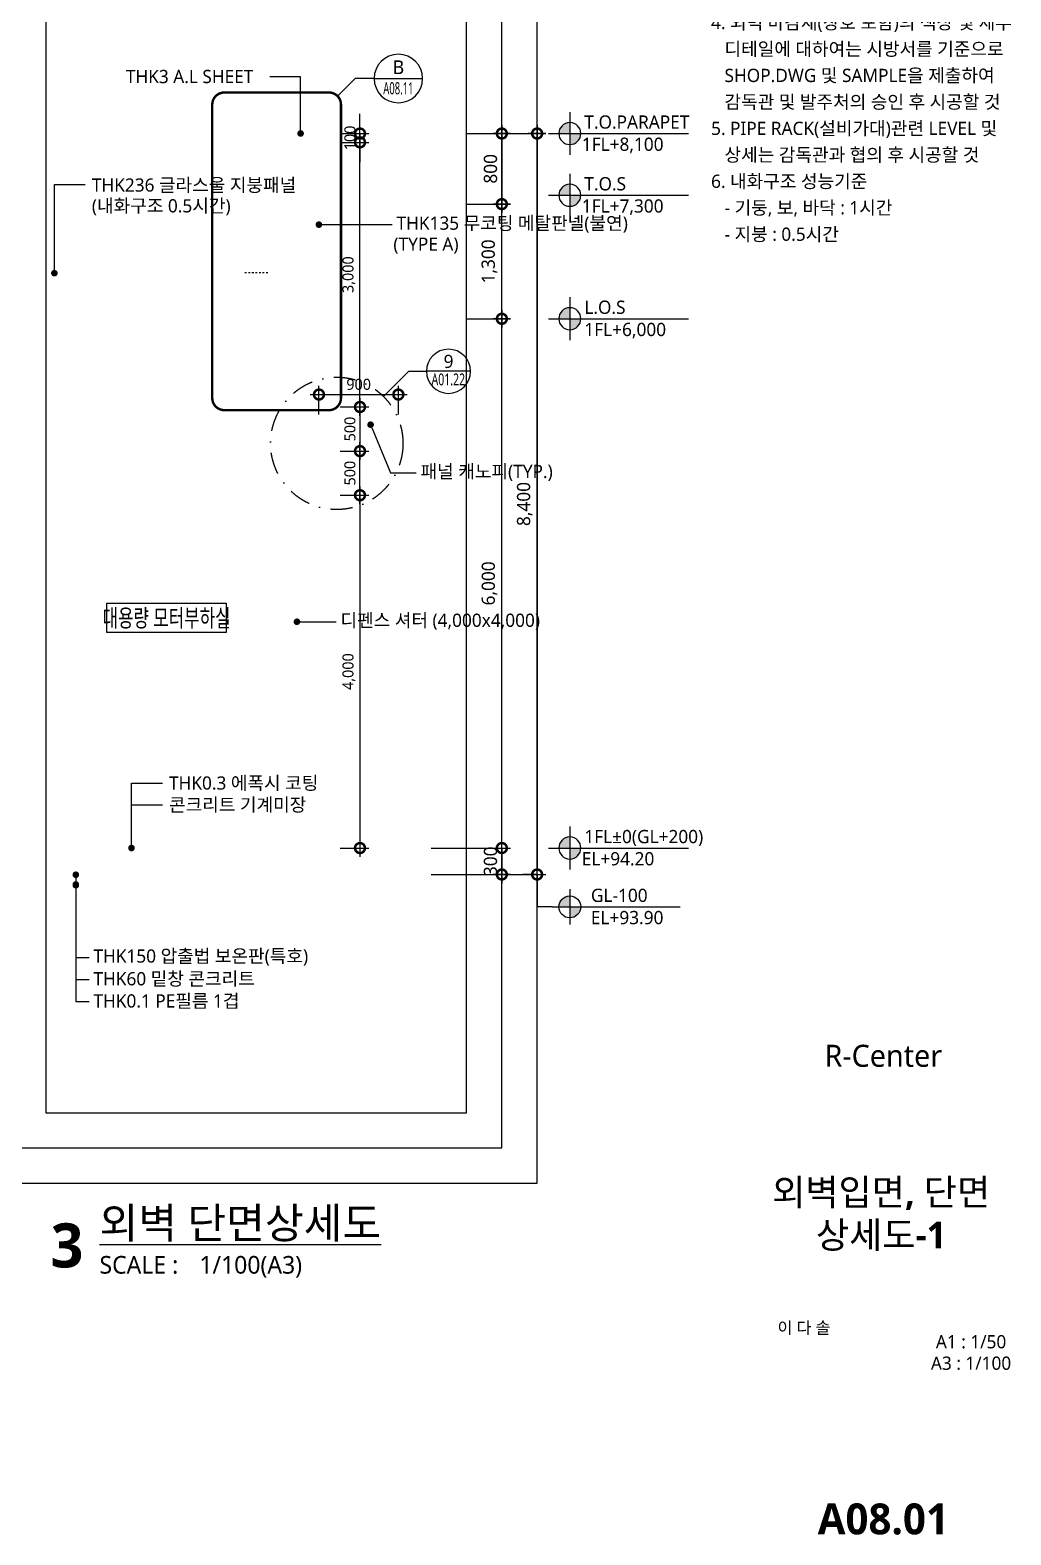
# Model space of a CAD drawing. Header units: millimetres. Extents: x 2568 to 292571, y 1285 to 27671.
# Drawn here: x 29152 to 40271, y 1469 to 18528 of the extents above; entities that cross this region are included whole.
import ezdxf
from ezdxf import colors
from ezdxf.entities.mleader import LeaderData, LeaderLine
from ezdxf.enums import TextEntityAlignment as Align
from ezdxf.math import Vec2, Vec3

# ---------------------------------------------------------------- set-up
doc = ezdxf.new("R2010")
doc.units = ezdxf.units.MM
doc.header["$LTSCALE"] = 200
for name, pattern in [('DASHDOT', [1, 0.5, -0.25, 0, -0.25]), ('DASHDOT-GAUN', [10, 5, -2.5, 0, -2.5]), ('HIDDEN', [2, 1, -1])]:
    doc.linetypes.add(name, pattern=pattern)
doc.layers.get('DEFPOINTS').update_dxf_attribs({"color": 137})
for name, color, linetype in [('3TXT', 3, 'Continuous'), ('A-dim', 7, 'Continuous'), ('DIM-2', 7, 'Continuous'), ('DIM-INT', 7, 'Continuous'), ('SYM', 6, 'Continuous'), ('SYM-LEAD', 6, 'Continuous'), ('SYM-LEVEL', 7, 'Continuous'), ('TAG', 6, 'Continuous'), ('TEXT', 3, 'Continuous'), ('TEXT-NOTE', 6, 'Continuous'), ('XR-SHEET$0$TITLE', 7, 'Continuous'), ('XR-SHEET$1$SHT', 5, 'Continuous'), ('XR-SHEET$1$TEXT', 3, 'Continuous')]:
    doc.layers.add(name, color=color, linetype=linetype)
doc.layers.add('NOPLOT', color=191, linetype='Continuous', plot=False)
doc.styles.add('$0$스타일1', font='malgun.ttf')
doc.styles.add('ARIAL', font='malgun.ttf')
doc.styles.add('GAUN', font='malgun.ttf')
doc.styles.add('XR-sec$0$스타일1', font='malgun.ttf')
doc.styles.add('XR-SHEET$0$굴림체(옥산)', font='malgun.ttf')
doc.styles.add('맑은고딕', font='malgun.ttf')
doc.styles.add('맑은고딕B', font='malgunbd.ttf')
doc.styles.add('스타일1', font='malgun.ttf')
doc.styles.add('스타일2', font='malgunbd.ttf')
doc.dimstyles.new('CJA', dxfattribs={"dimscale": 300, "dimtxt": 2.7, "dimasz": 1, "dimexe": 2, "dimexo": 3, "dimgap": 1, "dimtad": 1, "dimdec": 0, "dimzin": 1, "dimdsep": 46, "dimlunit": 6, "dimtxsty": '$0$스타일1', "dimblk": 'CJDOT', "dimcen": 0.09, "dimdle": 1, "dimclrd": 256, "dimclre": 256, "dimclrt": 3, "dimadec": 0, "dimazin": 0, "dimtfac": 1, "dimtdec": 0, "dimtix": 1, "dimtmove": 2, "dimatfit": 3, "dimldrblk": 'CJDOT', "dimfxl": 1, "dimtolj": 1, "dimtzin": 1, "dimarcsym": 0})
doc.dimstyles.new('DIM-QD 1', dxfattribs={"dimtxt": 3, "dimasz": 1.5, "dimexe": 1, "dimexo": 0, "dimgap": 1, "dimtad": 1, "dimdec": 3, "dimdsep": 46, "dimlunit": 6, "dimtxsty": '스타일1', "dimblk1": 'ARCHTICK', "dimblk2": 'ARCHTICK', "dimsah": 1, "dimcen": 0, "dimclrd": 256, "dimclre": 256, "dimclrt": 3, "dimazin": 2, "dimtfac": 1, "dimtdec": 3, "dimtix": 1, "dimtmove": 2, "dimatfit": 3, "dimldrblk": 'ARCHTICK', "dimfxl": 1, "dimtolj": 1, "dimtzin": 0, "dimarcsym": 0})
doc.dimstyles.new('GAUN-50', dxfattribs={"dimscale": 50, "dimtxt": 3, "dimasz": 1, "dimexe": 2, "dimexo": 3, "dimgap": 1, "dimtad": 1, "dimdec": 0, "dimzin": 1, "dimdsep": 46, "dimlunit": 6, "dimtxsty": '스타일1', "dimblk": 'GAUN-DOT', "dimcen": -2, "dimdle": 2, "dimclrd": 256, "dimclre": 256, "dimclrt": 3, "dimadec": 0, "dimazin": 0, "dimtfac": 1, "dimtdec": 0, "dimtix": 1, "dimtmove": 2, "dimatfit": 3, "dimldrblk": 'DOTSMALL', "dimfxl": 1, "dimtolj": 1, "dimtzin": 1, "dimarcsym": 0})

# ---------------------------------------------------------------- blocks, each defined once
blk = doc.blocks.new('dwgtitle')
at = {"layer": 'SYM', "color": 3, "style": '스타일1'}
blk.add_text('SCALE :', height=4, dxfattribs=at).set_placement((12.25, -1.4))
for tag, p, height in [('%%UTITLE', (12.25, 6.59), 7), ('1/100', (34.89, -1.4), 4)]:
    blk.add_attdef(tag, p, '', height=height, dxfattribs=at)
at = {"layer": 'SYM', "color": 6, "style": '스타일2'}
blk.add_attdef('A', text='', height=10, dxfattribs=at).set_placement((4.89, 5), align=Align.MIDDLE)
blk = doc.blocks.new('GAUN-DOT')
at = {"linetype": 'ByBlock'}
for p, q in [((2, 0), (-2, 0)), ((0, -2), (0, 2))]:
    blk.add_line(p, q, dxfattribs=at)
at = {"const_width": 2.25}
blk.add_lwpolyline([(0, 0.28125, 1), (0, -0.28125, 1)], format="xyb", close=True, dxfattribs=at)
blk = doc.blocks.new('*D48')
at = {"layer": 'A-dim', "lineweight": -2, "transparency": 16777216}
for p, q in [((34100, 17355), (35000, 17355)), ((34900, 17305), (34900, 9005)), ((33700, 8955), (35000, 8955))]:
    blk.add_line(p, q, dxfattribs=at)
at = {"layer": 'DEFPOINTS', "color": 0, "transparency": 16777216}
for p in [(33950, 17355), (33550, 8955), (34900, 8955)]:
    blk.add_point(p, dxfattribs=at)
at = {"layer": 'A-dim', "lineweight": -2, "transparency": 16777216, "xscale": 50, "yscale": 50, "zscale": 50}
for p, rotation in [((34900, 17355), 90), ((34900, 8955), 270)]:
    blk.add_blockref('GAUN-DOT', p, dxfattribs=dict(at, rotation=rotation))
at = {"layer": 'A-dim', "color": 3, "transparency": 16777216, "insert": (34760, 13155), "char_height": 150, "attachment_point": 5, "rotation": 90, "style": '스타일1'}
blk.add_mtext('\\A1;8,400', dxfattribs=at)
blk = doc.blocks.new('_DotSmall')
at = {"color": 0, "linetype": 'ByBlock', "const_width": 0.5}
blk.add_lwpolyline([(-0.0625, 0, 1), (0.0625, 0, 1)], format="xyb", close=True, dxfattribs=at)
blk = doc.blocks.new('*D49')
at = {"layer": 'A-dim', "lineweight": -2, "transparency": 16777216}
for p, q in [((33700, 9255), (34600, 9255)), ((34500, 9305), (34500, 9355)), ((34500, 9255), (34500, 8955)), ((33700, 8955), (34600, 8955)), ((34500, 8905), (34500, 8855))]:
    blk.add_line(p, q, dxfattribs=at)
at = {"layer": 'DEFPOINTS', "color": 0, "transparency": 16777216}
for p in [(33550, 9255), (33550, 8955), (34500, 8955)]:
    blk.add_point(p, dxfattribs=at)
at = {"layer": 'A-dim', "lineweight": -2, "transparency": 16777216, "xscale": 50, "yscale": 50, "zscale": 50}
for p, rotation in [((34500, 9255), 270), ((34500, 8955), 90)]:
    blk.add_blockref('GAUN-DOT', p, dxfattribs=dict(at, rotation=rotation))
at = {"layer": 'A-dim', "color": 3, "transparency": 16777216, "insert": (34372, 9105), "char_height": 150, "attachment_point": 5, "rotation": 90, "style": '스타일1'}
blk.add_mtext('\\A1;300', dxfattribs=at)
blk = doc.blocks.new('XR-sec$0$LEVEL1')
at = {"layer": 'SYM-LEVEL'}
h = blk.add_hatch(color=6, dxfattribs=at)
edge = h.paths.add_edge_path()
edge.add_ellipse((4.87, 0), major_axis=(1.77, 1.77), ratio=1, start_angle=405, end_angle=495)
edge.add_line((2.37, 0), (4.87, 0))
edge.add_line((4.87, 0), (4.87, 2.5))
edge = h.paths.add_edge_path()
edge.add_ellipse((4.87, 0), major_axis=(1.77, 1.77), ratio=1, start_angle=225, end_angle=315)
edge.add_line((7.37, 0), (4.87, 0))
edge.add_line((4.87, 0), (4.87, -2.5))
at = {"layer": 'SYM-LEVEL', "color": 6}
for p, q in [((4.87, 4.87), (4.87, -4.87)), ((0, 0), (9.74, 0)), ((9.07, 0), (31.8, 0))]:
    blk.add_line(p, q, dxfattribs=at)
blk.add_ellipse((4.87, 0), major_axis=(1.77, 1.77), ratio=1, start_param=5.497787, end_param=11.780972, dxfattribs=at)
at = {"layer": 'SYM-LEVEL', "color": 3, "style": 'XR-sec$0$스타일1'}
for tag, p in [('1층-바닥마감', (8.16, 1.11)), ('EL-+100', (8.16, -3.93))]:
    blk.add_attdef(tag, p, '', height=3, dxfattribs=at)
blk = doc.blocks.new('*D50')
at = {"layer": 'A-dim', "lineweight": -2, "transparency": 16777216}
for p, q in [((34100, 15255), (34600, 15255)), ((34500, 9305), (34500, 15205)), ((33700, 9255), (34600, 9255))]:
    blk.add_line(p, q, dxfattribs=at)
at = {"layer": 'DEFPOINTS', "color": 0, "transparency": 16777216}
for p in [(33950, 15255), (34500, 15255), (33550, 9255)]:
    blk.add_point(p, dxfattribs=at)
at = {"layer": 'A-dim', "lineweight": -2, "transparency": 16777216, "xscale": 50, "yscale": 50, "zscale": 50}
for p, rotation in [((34500, 15255), 90), ((34500, 9255), 270)]:
    blk.add_blockref('GAUN-DOT', p, dxfattribs=dict(at, rotation=rotation))
at = {"layer": 'A-dim', "color": 3, "transparency": 16777216, "insert": (34360, 12255), "char_height": 150, "attachment_point": 5, "rotation": 90, "style": '스타일1'}
blk.add_mtext('\\A1;6,000', dxfattribs=at)
blk = doc.blocks.new('*D51')
at = {"layer": 'A-dim', "lineweight": -2, "transparency": 16777216}
for p, q in [((34100, 17355), (34600, 17355)), ((34500, 17305), (34500, 16605)), ((34100, 16555), (34600, 16555))]:
    blk.add_line(p, q, dxfattribs=at)
at = {"layer": 'DEFPOINTS', "color": 0, "transparency": 16777216}
for p in [(33950, 17355), (33950, 16555), (34500, 16555)]:
    blk.add_point(p, dxfattribs=at)
at = {"layer": 'A-dim', "lineweight": -2, "transparency": 16777216, "xscale": 50, "yscale": 50, "zscale": 50}
for p, rotation in [((34500, 17355), 90), ((34500, 16555), 270)]:
    blk.add_blockref('GAUN-DOT', p, dxfattribs=dict(at, rotation=rotation))
at = {"layer": 'A-dim', "color": 3, "transparency": 16777216, "insert": (34372, 16955), "char_height": 150, "attachment_point": 5, "rotation": 90, "style": '스타일1'}
blk.add_mtext('\\A1;800', dxfattribs=at)
blk = doc.blocks.new('*U117')
blk.add_lwpolyline([(-300, 0), (300, 0, 1), (-300, 0, 1), (300, 0, -12.065684)], format="xyb")
blk.add_lwpolyline([(-295, 0), (-533, 0), (-754, -216)])
at = {"linetype": 'DASHDOT', "ltscale": 6, "const_width": 30}
blk.add_lwpolyline([(-2152, -172), (-860, -172, -0.414214), (-710, -322), (-710, -3951, -0.414214), (-860, -4101), (-2152, -4101, -0.414214), (-2302, -3951), (-2302, -322, -0.414214)], format="xyb", close=True, dxfattribs=at)
at = {"color": 3, "style": 'ARIAL'}
blk.add_attdef('상세번호', text='', height=170, dxfattribs=at).set_placement((0, 140), align=Align.MIDDLE_CENTER)
at = {"color": 3, "style": 'ARIAL', "width": 0.6}
blk.add_attdef('도면번호', text='', height=150, dxfattribs=at).set_placement((0, -120), align=Align.MIDDLE_CENTER)
blk = doc.blocks.new('_ARCHTICK')
at = {"color": 0, "linetype": 'ByBlock', "const_width": 0.15}
blk.add_lwpolyline([(-0.5, -0.5), (0.5, 0.5)], dxfattribs=at)
blk = doc.blocks.new('room-1')
at = {"layer": 'TEXT-NOTE', "color": 6}
for p, q in [((0, 5), (20.29, 5)), ((0, 0), (0, 5)), ((20.29, 5), (20.29, 0)), ((20.29, 0), (0, 0))]:
    blk.add_line(p, q, dxfattribs=at)
at = {"layer": 'TEXT-NOTE', "color": 3, "style": '스타일1'}
blk.add_attdef('실명', text='', height=3, dxfattribs=at).set_placement((10.15, 2.59), align=Align.MIDDLE)
blk = doc.blocks.new('_DOT')
at = {"color": 0, "linetype": 'ByBlock'}
blk.add_line((-0.5, 0), (-1, 0), dxfattribs=at)
at = {"color": 0, "linetype": 'ByBlock', "const_width": 0.5}
blk.add_lwpolyline([(-0.25, 0, 1), (0.25, 0, 1)], format="xyb", close=True, dxfattribs=at)
blk = doc.blocks.new('level-p&e')
at = {"layer": 'TAG', "ltscale": 0.2}
h = blk.add_hatch(color=256, dxfattribs=at)
h.paths.add_polyline_path([(0, 2.5, 0.414214), (-2.5, 0), (0, 0)])
h.paths.add_polyline_path([(2.5, 0), (0, 0), (0, -2.5, 0.414214)])
at = {"layer": 'TAG'}
for p, q in [((0, 4), (0, -4)), ((-4, 0), (25, 0))]:
    blk.add_line(p, q, dxfattribs=at)
at = {"layer": 'TAG', "ltscale": 0.2}
blk.add_circle((0, 0), 2.5, dxfattribs=at)
at = {"layer": 'TAG', "color": 3, "style": 'ARIAL'}
for tag, p in [('1층바닥마감', (4.78, 1.11)), ('EL±0', (4.78, -3.93))]:
    blk.add_attdef(tag, p, '', height=3, dxfattribs=at)
blk = doc.blocks.new('*D118')
at = {"layer": 'DEFPOINTS', "color": 0, "transparency": 16777216}
for p in [(32516, 13255), (32516, 9255), (32892, 9255)]:
    blk.add_point(p, dxfattribs=at)
at = {"layer": 'DIM-INT', "color": 7, "lineweight": -2, "transparency": 16777216}
for p, q in [((32892, 13355), (32892, 9155)), ((32666, 13255), (32992, 13255)), ((32666, 9255), (32992, 9255))]:
    blk.add_line(p, q, dxfattribs=at)
at = {"layer": 'DIM-INT', "color": 7, "lineweight": -2, "transparency": 16777216, "xscale": 225, "yscale": 225, "zscale": 225}
for p, rotation in [((32892, 13255), 90), ((32892, 9255), 270)]:
    blk.add_blockref('_DotSmall', p, dxfattribs=dict(at, rotation=rotation))
at = {"layer": 'DIM-INT', "color": 3, "transparency": 16777216, "insert": (32767, 11255), "char_height": 125, "attachment_point": 5, "rotation": 90, "style": '스타일1'}
blk.add_mtext('\\A1;4,000', dxfattribs=at)
blk = doc.blocks.new('CJDOT')
blk.add_line((-2, 0), (2, 0))
at = {"const_width": 0.5}
blk.add_lwpolyline([(-0.25, 0, 1), (0.25, 0, 1)], format="xyb", close=True, dxfattribs=at)
blk = doc.blocks.new('*D120')
at = {"layer": 'DEFPOINTS', "color": 0, "transparency": 16777216}
for p in [(32516, 13755), (32892, 13755), (32516, 13255)]:
    blk.add_point(p, dxfattribs=at)
at = {"layer": 'DIM-INT', "color": 7, "lineweight": -2, "transparency": 16777216}
for p, q in [((32892, 13155), (32892, 13855)), ((32666, 13755), (32992, 13755)), ((32666, 13255), (32992, 13255))]:
    blk.add_line(p, q, dxfattribs=at)
at = {"layer": 'DIM-INT', "color": 7, "lineweight": -2, "transparency": 16777216, "xscale": 225, "yscale": 225, "zscale": 225}
for p, rotation in [((32892, 13755), 90), ((32892, 13255), 270)]:
    blk.add_blockref('_DotSmall', p, dxfattribs=dict(at, rotation=rotation))
at = {"layer": 'DIM-INT', "color": 3, "transparency": 16777216, "insert": (32778, 13505), "char_height": 125, "attachment_point": 5, "rotation": 90, "style": '스타일1'}
blk.add_mtext('\\A1;500', dxfattribs=at)
blk = doc.blocks.new('*D121')
at = {"layer": 'DEFPOINTS', "color": 0, "transparency": 16777216}
for p in [(32516, 14255), (32516, 13755), (32892, 13755)]:
    blk.add_point(p, dxfattribs=at)
at = {"layer": 'DIM-INT', "color": 7, "lineweight": -2, "transparency": 16777216}
for p, q in [((32892, 14355), (32892, 13655)), ((32666, 14255), (32992, 14255)), ((32666, 13755), (32992, 13755))]:
    blk.add_line(p, q, dxfattribs=at)
at = {"layer": 'DIM-INT', "color": 7, "lineweight": -2, "transparency": 16777216, "xscale": 225, "yscale": 225, "zscale": 225}
for p, rotation in [((32892, 14255), 90), ((32892, 13755), 270)]:
    blk.add_blockref('_DotSmall', p, dxfattribs=dict(at, rotation=rotation))
at = {"layer": 'DIM-INT', "color": 3, "transparency": 16777216, "insert": (32778, 14005), "char_height": 125, "attachment_point": 5, "rotation": 90, "style": '스타일1'}
blk.add_mtext('\\A1;500', dxfattribs=at)
blk = doc.blocks.new('*D122')
at = {"layer": 'DEFPOINTS', "color": 0, "transparency": 16777216}
for p in [(32516, 17255), (32892, 17255), (32516, 14255)]:
    blk.add_point(p, dxfattribs=at)
at = {"layer": 'DIM-INT', "color": 7, "lineweight": -2, "transparency": 16777216}
for p, q in [((32666, 17255), (32992, 17255)), ((32892, 14155), (32892, 17355)), ((32666, 14255), (32992, 14255))]:
    blk.add_line(p, q, dxfattribs=at)
at = {"layer": 'DIM-INT', "color": 7, "lineweight": -2, "transparency": 16777216, "xscale": 225, "yscale": 225, "zscale": 225}
for p, rotation in [((32892, 17255), 90), ((32892, 14255), 270)]:
    blk.add_blockref('_DotSmall', p, dxfattribs=dict(at, rotation=rotation))
at = {"layer": 'DIM-INT', "color": 3, "transparency": 16777216, "insert": (32767, 15755), "char_height": 125, "attachment_point": 5, "rotation": 90, "style": '스타일1'}
blk.add_mtext('\\A1;3,000', dxfattribs=at)
blk = doc.blocks.new('*D123')
at = {"layer": 'DEFPOINTS', "color": 0, "transparency": 16777216}
for p in [(32516, 17355), (32516, 17255), (32892, 17255)]:
    blk.add_point(p, dxfattribs=at)
at = {"layer": 'DIM-INT', "color": 7, "lineweight": -2, "transparency": 16777216}
for p, q in [((32892, 17355), (32892, 17580)), ((32666, 17355), (32992, 17355)), ((32666, 17255), (32992, 17255)), ((32892, 17355), (32892, 17255)), ((32892, 17255), (32892, 17030))]:
    blk.add_line(p, q, dxfattribs=at)
at = {"layer": 'DIM-INT', "color": 7, "lineweight": -2, "transparency": 16777216, "xscale": 225, "yscale": 225, "zscale": 225}
for p, rotation in [((32892, 17355), 270), ((32892, 17255), 90)]:
    blk.add_blockref('_DotSmall', p, dxfattribs=dict(at, rotation=rotation))
at = {"layer": 'DIM-INT', "color": 3, "transparency": 16777216, "insert": (32778, 17305), "char_height": 125, "attachment_point": 5, "rotation": 90, "style": '스타일1'}
blk.add_mtext('\\A1;100', dxfattribs=at)
blk = doc.blocks.new('*D124')
at = {"layer": 'DEFPOINTS', "color": 0, "transparency": 16777216}
for p in [(33327, 14396), (32427, 14020), (33327, 14020)]:
    blk.add_point(p, dxfattribs=at)
at = {"layer": 'DIM-INT', "color": 7, "lineweight": -2, "transparency": 16777216}
for p, q in [((32327, 14396), (33427, 14396)), ((32427, 14170), (32427, 14496)), ((33327, 14170), (33327, 14496))]:
    blk.add_line(p, q, dxfattribs=at)
at = {"layer": 'DIM-INT', "color": 7, "lineweight": -2, "transparency": 16777216, "xscale": 225, "yscale": 225, "zscale": 225, "rotation": 180}
blk.add_blockref('_DotSmall', (32427, 14396), dxfattribs=at)
at = {"layer": 'DIM-INT', "color": 7, "lineweight": -2, "transparency": 16777216, "xscale": 225, "yscale": 225, "zscale": 225}
blk.add_blockref('_DotSmall', (33327, 14396), dxfattribs=at)
at = {"layer": 'DIM-INT', "color": 3, "transparency": 16777216, "insert": (32877, 14511), "char_height": 125, "attachment_point": 5, "style": '스타일1'}
blk.add_mtext('\\A1;900', dxfattribs=at)
blk = doc.blocks.new('XR-SHEET$0$TITLE')
at = {"layer": 'XR-SHEET$0$TITLE', "true_color": 0x000000, "style": 'XR-SHEET$0$굴림체(옥산)'}
for tag, height, p in [('동명칭', 6, (776.77, -457.26)), ('SCALE-A1', 3, (797.5, -522)), ('SCALE-A3', 3, (797.5, -527)), ('DATA', 3, (797.5, -540))]:
    blk.add_attdef(tag, text='', height=height, dxfattribs=at).set_placement(p, align=Align.MIDDLE)
for tag, height, p in [('TITLE1', 6, (776.5, -479.4)), ('TITLE4', 6, (776.5, -484.39)), ('TITLE2', 6, (776.5, -489)), ('TITLE5', 6, (776.5, -493.99)), ('TITLE3', 6, (776.5, -498.7)), ('NAME-1', 3, (760.16, -517.5)), ('NAME-2', 3, (760.16, -526.5)), ('A0.00', 7, (776.5, -561))]:
    blk.add_attdef(tag, text='', height=height, dxfattribs=at).set_placement(p, align=Align.MIDDLE_CENTER)
blk = doc.blocks.new('*D409')
at = {"layer": 'A-dim', "lineweight": -2, "transparency": 16777216}
for p, q in [((34100, 16555), (34600, 16555)), ((34500, 15305), (34500, 16505)), ((34100, 15255), (34600, 15255))]:
    blk.add_line(p, q, dxfattribs=at)
at = {"layer": 'DEFPOINTS', "color": 0, "transparency": 16777216}
for p in [(33950, 16555), (34500, 16555), (33950, 15255)]:
    blk.add_point(p, dxfattribs=at)
at = {"layer": 'A-dim', "lineweight": -2, "transparency": 16777216, "xscale": 50, "yscale": 50, "zscale": 50}
for p, rotation in [((34500, 16555), 90), ((34500, 15255), 270)]:
    blk.add_blockref('GAUN-DOT', p, dxfattribs=dict(at, rotation=rotation))
at = {"layer": 'A-dim', "color": 3, "transparency": 16777216, "insert": (34359, 15905), "char_height": 150, "attachment_point": 5, "rotation": 90, "style": '스타일1'}
blk.add_mtext('\\A1;1,300', dxfattribs=at)
blk = doc.blocks.new('A$C1ac9ef66')
at = {"layer": '3TXT', "style": '스타일1'}
for s, p in [('1. LEVEL 기준', (0, 0)), ('1FL±0 = GL+200=EL+94.20', (245, -270)), ('2FL±0 = 1FL+5,500=EL+99.70', (245, -570)), ('RFL±0 = 1FL+10,000=EL+104.20', (245, -870)), ('2. 각종 패드, 슬리브, 트렌치, 오프닝은', (8, -1189)), ('   관련도면을 참조하여 상세도 작성 후 ', (8, -1489)), ('   감독관의 승인을 득한 후 시공할 것', (8, -1789)), ('3. 도면상 서로 상이한 내용은 발주처 및   ', (8, -2089)), ('   설계자와 협의하여 시공할 것', (8, -2389)), ('4. 외벽 마감재(창호 포함)의 색상 및 세부', (8, -2689)), ('   디테일에 대하여는 시방서를 기준으로', (8, -2989)), ('   SHOP.DWG 및 SAMPLE을 제출하여', (8, -3289)), ('   감독관 및 발주처의 승인 후 시공할 것', (8, -3589)), ('5. PIPE RACK(설비가대)관련 LEVEL 및 ', (8, -3889)), ('   상세는 감독관과 협의 후 시공할 것 ', (8, -4189)), ('6. 내화구조 성능기준', (8, -4489)), ('   - 기둥, 보, 바닥 : 1시간', (8, -4789)), ('   - 지붕 : 0.5시간', (8, -5089))]:
    blk.add_text(s, height=150, dxfattribs=at).set_placement(p)
blk = doc.blocks.new('DET1')
at = {"layer": 'SYM', "color": 6}
blk.add_line((0, 0), (10, 0), dxfattribs=at)
blk.add_circle((5, 0), 5, dxfattribs=at)
at = {"layer": 'SYM', "color": 3, "style": '스타일1'}
blk.add_attdef('1', text='', height=3, dxfattribs=at).set_placement((5, 2.25), align=Align.MIDDLE)
at = {"layer": 'SYM', "color": 3, "style": '스타일1', "width": 0.84071}
blk.add_attdef('A2.01', text='', height=2.7, dxfattribs=at).set_placement((1.24, -3.19), (9.23, -3.19), align=Align.FIT)

msp = doc.modelspace()

# ---------------------------------------------------------------- linework, layer by layer
at = {"layer": 'DIM-2', "linetype": 'HIDDEN', "ltscale": 0.1}
msp.add_line((31587.3, 15777.7), (31867, 15777.7), dxfattribs=at)
at = {"layer": 'NOPLOT'}
for points in [[(28529, 5455.2), (34899.7, 5455.2), (34899.7, 26696.5), (28529, 26696.5)], [(28929, 5855.2), (34499.7, 5855.2), (34499.7, 26296.5), (28929, 26296.5)], [(29329, 6255.2), (34099.7, 6255.2), (34099.7, 25896.5), (29329, 25896.5)]]:
    msp.add_lwpolyline(points, close=True, dxfattribs=at)
at = {"layer": 'SYM', "color": 6}
msp.add_lwpolyline([(33159.3, 14372.8), (33445.9, 14659.5), (33645.9, 14659.5)], dxfattribs=at)
at = {"layer": 'SYM', "color": 3, "linetype": 'DASHDOT-GAUN', "ltscale": 0.25}
msp.add_circle((32629, 13842.4), 750, dxfattribs=at)
at = {"layer": 'SYM-LEAD'}
msp.add_line((30651.9, 9741.7), (30301.9, 9741.7), dxfattribs=at)
at = {"layer": 'TAG'}
msp.add_lwpolyline([(35071, 8588.5), (34904.3, 8588.5), (34904.3, 8955.2), (34737.7, 8955.2)], dxfattribs=at)

# ---------------------------------------------------------------- block references
ref = msp.add_blockref('DET1', (34145.9, 14659.5), dxfattribs=dict(xscale=-50, yscale=50, zscale=50))
ref.add_attrib('A2.01', 'A01.22', dxfattribs={"layer": 'SYM', "color": 3, "height": 135, "style": '스타일1', "width": 0.658498}).set_placement((33702.8, 14500), (34083.7, 14500), align=Align.FIT)
ref.add_attrib('1', '9', dxfattribs={"layer": 'SYM', "color": 3, "height": 150, "style": '스타일1'}).set_placement((33895.9, 14772), align=Align.MIDDLE)
at = {"layer": 'DIM-2'}
msp.add_blockref('A$C1ac9ef66', (36864.2, 21227.8), dxfattribs=at)
at = {"layer": 'SYM', "xscale": 50, "yscale": 50, "zscale": 50}
msp.add_blockref('dwgtitle', (29326.5, 4500.4), dxfattribs=at).add_auto_attribs({'%%UTITLE': '%%u외벽 단면상세도', '1/100': '1/100(A3)', 'A': '3'})
at = {"layer": 'SYM-LEVEL'}
ref = msp.add_blockref('XR-sec$0$LEVEL1', (35027.5, 17355.2), dxfattribs=dict(at, xscale=50, yscale=50, zscale=50))
ref.add_attrib('EL-+100', '1FL+8,100', (35406.7, 17158.8), dxfattribs={"color": 3, "height": 150, "style": 'XR-sec$0$스타일1'})
ref.add_attrib('1층-바닥마감', 'T.O.PARAPET', (35435.3, 17410.4), dxfattribs={"color": 3, "height": 150, "style": 'XR-sec$0$스타일1'})
ref = msp.add_blockref('XR-sec$0$LEVEL1', (35027.5, 16655.2), dxfattribs=dict(at, xscale=50, yscale=50, zscale=50))
ref.add_attrib('EL-+100', '1FL+7,300', (35406.7, 16458.8), dxfattribs={"color": 3, "height": 150, "style": 'XR-sec$0$스타일1'})
ref.add_attrib('1층-바닥마감', 'T.O.S', (35435.3, 16710.4), dxfattribs={"color": 3, "height": 150, "style": 'XR-sec$0$스타일1'})
at = {"layer": 'SYM-LEVEL', "xscale": 50, "yscale": 50, "zscale": 50}
msp.add_blockref('XR-sec$0$LEVEL1', (35027.5, 15255.2), dxfattribs=at).add_auto_attribs({'EL-+100': '1FL+6,000', '1층-바닥마감': 'L.O.S'})
at = {"layer": 'SYM-LEVEL'}
ref = msp.add_blockref('XR-sec$0$LEVEL1', (35027.5, 9255.2), dxfattribs=dict(at, xscale=50, yscale=50, zscale=50))
ref.add_attrib('EL-+100', 'EL+94.20', (35406.7, 9058.8), dxfattribs={"color": 3, "height": 150, "style": 'XR-sec$0$스타일1'})
ref.add_attrib('1층-바닥마감', '1FL%%P0(GL+200)', (35435.3, 9310.4), dxfattribs={"color": 3, "height": 150, "style": 'XR-sec$0$스타일1'})
at = {"layer": 'TAG', "linetype": 'DASHDOT', "xscale": 0.9166666666666665, "yscale": 0.9166666666666665, "zscale": 0.9166666666666665}
msp.add_blockref('*U117', (33327.5, 17978.2), dxfattribs=at).add_auto_attribs({'상세번호': 'B', '도면번호': 'A08.11'})
at = {"layer": 'TAG'}
ref = msp.add_blockref('level-p&e', (35271, 8588.5), dxfattribs=dict(at, xscale=50, yscale=50, zscale=50))
ref.add_attrib('EL±0', 'EL+93.90', (35509.9, 8392.1), dxfattribs={"color": 3, "height": 150, "style": '맑은고딕'})
ref.add_attrib('1층바닥마감', 'GL-100', (35509.9, 8643.8), dxfattribs={"color": 3, "height": 150, "style": '맑은고딕'})
at = {"layer": 'TEXT'}
ref = msp.add_blockref('XR-SHEET$0$TITLE', (0, 0), dxfattribs=dict(at, xscale=50, yscale=50, zscale=50))
ref.add_attrib('TITLE2', '외벽입면, 단면', dxfattribs={"layer": 'XR-SHEET$1$SHT', "color": 4, "true_color": 0x000004, "height": 300, "style": '맑은고딕B'}).set_placement((38800, 5354.3), align=Align.MIDDLE_CENTER)
ref.add_attrib('TITLE3', '상세도-1', dxfattribs={"layer": 'XR-SHEET$1$SHT', "color": 4, "true_color": 0x000004, "height": 300, "style": '맑은고딕B'}).set_placement((38800, 4869.1, 688.6), align=Align.MIDDLE_CENTER)
ref.add_attrib('NAME-1', '이 다 솔', dxfattribs={"layer": 'XR-SHEET$1$TEXT', "color": 3, "true_color": 0x000003, "height": 135, "style": 'GAUN'}).set_placement((37625, 3816.6, 688.6), align=Align.MIDDLE_LEFT)
ref.add_attrib('SCALE-A1', 'A1 : 1/50', dxfattribs={"layer": 'XR-SHEET$1$SHT', "color": 3, "true_color": 0x000003, "height": 150, "style": 'GAUN'}).set_placement((39819.6, 3658.6), align=Align.MIDDLE_CENTER)
ref.add_attrib('SCALE-A3', 'A3 : 1/100', dxfattribs={"layer": 'XR-SHEET$1$SHT', "color": 3, "true_color": 0x000003, "height": 150, "style": 'GAUN'}).set_placement((39819.6, 3415.4), align=Align.MIDDLE_CENTER)
ref.add_attrib('A0.00', 'A08.01', dxfattribs={"layer": 'XR-SHEET$1$SHT', "color": 4, "true_color": 0x000004, "height": 350, "style": '맑은고딕B'}).set_placement((38825, 1650), align=Align.MIDDLE_CENTER)
at = {"layer": 'TEXT-NOTE'}
ref = msp.add_blockref('room-1', (30023.3, 11698), dxfattribs=dict(at, xscale=66.66666660016777, yscale=66.66666660016777, zscale=66.66666660016777))
ref.add_attrib('실명', '대용량 모터부하실', dxfattribs={"color": 3, "height": 200, "style": '스타일1', "width": 0.7}).set_placement((30699.7, 11864.7), align=Align.MIDDLE)

# ---------------------------------------------------------------- texts
at = {"layer": 'TEXT', "color": 3, "style": '스타일1'}
for s, p in [('THK3 A.L SHEET', (30238, 17926.6)), ('THK236 글라스울 지붕패널', (29852.4, 16696.1)), ('(내화구조 0.5시간)', (29852.4, 16460.9)), ('(TYPE A)', (33270.6, 16026.1)), ('THK0.3 에폭시 코팅', (30726.9, 9917.5)), ('콘크리트 기계미장', (30726.9, 9671))]:
    msp.add_text(s, height=150, dxfattribs=at).set_placement(p)
at = {"layer": 'TEXT', "style": '스타일1'}
msp.add_text('R-Center', height=250, dxfattribs=at).set_placement((38825, 6900), align=Align.MIDDLE_CENTER)

# ---------------------------------------------------------------- dimensions: what is measured, and where the dimension line sits
at = {"layer": 'A-dim'}
for base, p1, p2, angle, picture, middle in [((34899.7, 8955.2), (33949.7, 17355.2), (33549.7, 8955.2), 270, '*D48', (34759.6, 13155.2)), ((34499.7, 16555.2), (33949.7, 17355.2), (33949.7, 16555.2), 270, '*D51', (34372.2, 16955.2)), ((34499.7, 16555.2), (33949.7, 15255.2), (33949.7, 16555.2), 90, '*D409', (34359.2, 15905.2)), ((34499.7, 15255.2), (33549.7, 9255.2), (33949.7, 15255.2), 90, '*D50', (34359.6, 12255.2)), ((34499.7, 8955.2), (33549.7, 9255.2), (33549.7, 8955.2), 270, '*D49', (34372.2, 9105.2))]:
    dim = msp.add_linear_dim(base=base, p1=p1, p2=p2, angle=angle, dimstyle='GAUN-50', dxfattribs=at)
    dim.commit()
    dim.dimension.update_dxf_attribs({"geometry": picture, "text_midpoint": middle})
at = {"layer": 'DIM-INT'}
for base, p1, p2, angle, picture, middle in [((32892.4, 17255.2), (32515.9, 17355.2), (32515.9, 17255.2), 270, '*D123', (32777.5, 17305.2)), ((32892.4, 17255.2), (32515.9, 14255.2), (32515.9, 17255.2), 90, '*D122', (32767.4, 15755.2)), ((32892.4, 13755.2), (32515.9, 14255.2), (32515.9, 13755.2), 270, '*D121', (32777.9, 14005.2)), ((32892.4, 13755.2), (32515.9, 13255.2), (32515.9, 13755.2), 90, '*D120', (32777.9, 13505.2)), ((32892.4, 9255.2), (32515.9, 13255.2), (32515.9, 9255.2), 270, '*D118', (32767.4, 11255.2))]:
    dim = msp.add_linear_dim(base=base, p1=p1, p2=p2, angle=angle, dimstyle='CJA', override={"dimscale": 50, "dimtxt": 2.5, "dimasz": 4.5, "dimtxsty": '스타일1', "dimblk1": 'DotSmall', "dimblk2": 'DotSmall', "dimsah": 1, "dimdle": 2, "dimclrd": 7, "dimclre": 7}, dxfattribs=at)
    dim.commit()
    dim.dimension.update_dxf_attribs({"geometry": picture, "text_midpoint": middle})
dim = msp.add_linear_dim(base=(33326.6, 14396.2), p1=(32426.6, 14019.6), p2=(33326.6, 14019.6), dimstyle='CJA', override={"dimscale": 50, "dimtxt": 2.5, "dimasz": 4.5, "dimtxsty": '스타일1', "dimblk1": 'DotSmall', "dimblk2": 'DotSmall', "dimsah": 1, "dimdle": 2, "dimclrd": 7, "dimclre": 7}, dxfattribs=at)
dim.commit()
dim.dimension.update_dxf_attribs({"geometry": '*D124', "text_midpoint": (32876.6, 14510.8)})

# ---------------------------------------------------------------- leaders
at = {"layer": 'SYM-LEAD'}
for points in [[(32218.6, 17355.2), (32218.6, 17998.3), (31868.6, 17998.3)], [(29427.4, 15771.9), (29427.4, 16776.8), (29777.4, 16776.8)], [(30301.9, 9255.2), (30301.9, 9991.7), (30651.9, 9991.7)]]:
    msp.add_leader(points, dimstyle='DIM-QD 1', override={"dimscale": 50, "dimasz": 1.5, "dimtad": 0, "dimclrd": 6, "dimldrblk": 'DOT'}, dxfattribs=at)
at = {"layer": 'TAG', "color": 3}
ml = msp.add_multileader_mtext('Standard', dxfattribs=at)
ml.set_content('THK135 무코팅 메탈판넬(불연)', color=3, style='맑은고딕')
ml.set_leader_properties(color=6)
ml.set_arrow_properties(name='DOT')
ml.build(insert=Vec2(0, 0))
ml.multileader.update_dxf_attribs({"dogleg_length": 3, "arrow_head_size": 75})
ctx = ml.context
ctx.base_point, ctx.char_height, ctx.arrow_head_size, ctx.landing_gap_size, ctx.plane_origin = Vec3(33256.5, 16322.2), 150, 75, 50, Vec3(31466.4, 13358.3)
notes = []
notes.append((ctx, [(1, (1, 1, 0), (32814, 16322.2), (1, 0), 442.5, [(0, [(32426.6, 16322.2)], 0, [])])]))
ctx.mtext.insert, ctx.mtext.flow_direction = Vec3(33306.5, 16414.2), 5
ml = msp.add_multileader_mtext('Standard', dxfattribs=at)
ml.set_content('패널 캐노피(TYP.)', color=3, style='맑은고딕')
ml.set_leader_properties(color=6)
ml.set_arrow_properties(name='DOT')
ml.build(insert=Vec2(0, 0))
ml.multileader.update_dxf_attribs({"dogleg_length": 3, "arrow_head_size": 75})
ctx = ml.context
ctx.base_point, ctx.char_height, ctx.arrow_head_size, ctx.landing_gap_size, ctx.plane_origin = Vec3(33528.4, 13507.5), 150, 75, 50, Vec3(32629.7, 17137.2)
notes.append((ctx, [(1, (1, 1, 0), (33236.9, 13507.5), (1, 0), 291.5, [(0, [(33012.2, 14054.3)], 0, [])])]))
ctx.mtext.insert, ctx.mtext.flow_direction = Vec3(33578.4, 13599.5), 5
ml = msp.add_multileader_mtext('Standard', dxfattribs=at)
ml.set_content('디펜스 셔터 (4,000x4,000)', color=3, style='맑은고딕')
ml.set_leader_properties(color=6)
ml.set_arrow_properties(name='DOT')
ml.build(insert=Vec2(0, 0))
ml.multileader.update_dxf_attribs({"dogleg_length": 3, "arrow_head_size": 75})
ctx = ml.context
ctx.base_point, ctx.char_height, ctx.arrow_head_size, ctx.landing_gap_size, ctx.plane_origin = Vec3(32621, 11820.5), 150, 75, 50, Vec3(31631.3, 8456.6)
notes.append((ctx, [(1, (1, 1, 0), (32371.5, 11820.5), (1, 0), 249.5, [(0, [(32177.2, 11820.5)], 0, [])])]))
ctx.mtext.insert, ctx.mtext.flow_direction = Vec3(32671, 11912.5), 5
ml = msp.add_multileader_mtext('Standard', dxfattribs=at)
ml.set_content('THK60 밑창 콘크리트', color=3, style='맑은고딕')
ml.set_leader_properties(color=6)
ml.set_arrow_properties(name='DOT')
ml.build(insert=Vec2(0, 0))
ml.multileader.update_dxf_attribs({"dogleg_length": 3, "arrow_head_size": 75})
ctx = ml.context
ctx.base_point, ctx.char_height, ctx.arrow_head_size, ctx.landing_gap_size, ctx.plane_origin = Vec3(29820.6, 7764), 150, 75, 50, Vec3(28804.5, 9682.1)
notes.append((ctx, [(0, (1, 1, 0), (29670.6, 7764), (1, 0), 150, [(0, [(29670.6, 8951.9)], 0, [])])]))
ctx.mtext.insert, ctx.mtext.width, ctx.mtext.flow_direction = Vec3(29870.6, 7848.2), 3010.616, 5
ml = msp.add_multileader_mtext('Standard', dxfattribs=at)
ml.set_content('THK150 압출법 보온판(특호)', color=3, style='맑은고딕')
ml.set_leader_properties(color=6)
ml.set_arrow_properties(name='DOT')
ml.build(insert=Vec2(0, 0))
ml.multileader.update_dxf_attribs({"dogleg_length": 3, "arrow_head_size": 75})
ctx = ml.context
ctx.base_point, ctx.char_height, ctx.arrow_head_size, ctx.landing_gap_size, ctx.plane_origin = Vec3(29820.6, 8014), 150, 75, 50, Vec3(28804.5, 9682.1)
notes.append((ctx, [(0, (1, 1, 0), (29670.6, 8014), (1, 0), 150, [(0, [(29670.6, 8842)], 0, [])])]))
ctx.mtext.insert, ctx.mtext.width, ctx.mtext.flow_direction = Vec3(29870.6, 8106), 3010.616, 5
ml = msp.add_multileader_mtext('Standard', dxfattribs=at)
ml.set_content('THK0.1 PE필름 1겹', color=3, style='맑은고딕')
ml.set_leader_properties(color=6)
ml.set_arrow_properties(name='DOT')
ml.build(insert=Vec2(0, 0))
ml.multileader.update_dxf_attribs({"dogleg_length": 3, "arrow_head_size": 75})
ctx = ml.context
ctx.base_point, ctx.char_height, ctx.arrow_head_size, ctx.landing_gap_size, ctx.plane_origin = Vec3(29820.6, 7514), 150, 75, 50, Vec3(28804.5, 9182.1)
notes.append((ctx, [(0, (1, 1, 0), (29670.6, 7514), (1, 0), 150, [(0, [(29670.6, 8833.6)], 0, [])])]))
ctx.mtext.insert, ctx.mtext.width, ctx.mtext.flow_direction = Vec3(29870.6, 7596.9), 3010.616, 5
for ctx, leaders in notes:
    for number, flags, end, landing, length, lines in leaders:
        leader = LeaderData()
        leader.index, (leader.has_last_leader_line, leader.has_dogleg_vector, leader.attachment_direction) = number, flags
        leader.last_leader_point, leader.dogleg_vector, leader.dogleg_length = Vec3(end), Vec3(landing), length
        for number, points, colour, breaks in lines:
            line = LeaderLine()
            line.index, line.vertices, line.color, line.breaks = number, Vec3.list(points), colors.encode_raw_color(colour), breaks
            leader.lines.append(line)
        ctx.leaders.append(leader)

doc.saveas('drawing.dxf')
